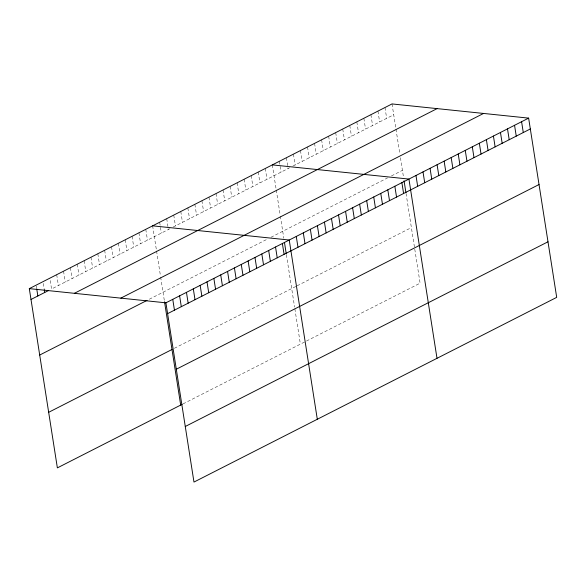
<?xml version="1.0" encoding="UTF-8"?>
<svg xmlns="http://www.w3.org/2000/svg" width="586" height="586" viewBox="0 0 586 586"><rect width="100%" height="100%" fill="white"/><g stroke="black" fill="none" stroke-linecap="round" stroke-linejoin="round"><path stroke-width="0.44" stroke-dasharray="2.93 2.2" d="M169.969 228.701L51.553 289.001L49.854 278.167M173.097 227.112L289.667 167.75M292.795 166.16L393.719 114.768M149.32 299.226L267.861 238.861M270.988 237.271L387.558 177.91M391.47 175.925L402.421 170.343M174.342 348.311L296.384 286.166M297.168 285.763L411.387 227.602M183.044 403.886L420.096 283.177L406.091 193.768M392.027 103.934L395.828 128.239M395.96 129.081L399.916 154.345M400.443 157.715L403.512 177.287M384.98 107.524L386.679 118.357M377.941 111.106L379.64 121.939M370.901 114.695L372.601 125.529M363.862 118.277L365.554 129.11M356.815 121.866L358.515 132.692M349.776 125.448L351.475 136.282M342.737 129.03L344.436 139.864M335.697 132.619L337.39 143.453M328.651 136.201L330.35 147.035M321.611 139.79L323.311 150.624M314.572 143.372L316.272 154.206M307.533 146.961L309.225 157.795M300.486 150.543L302.186 161.377M293.447 154.133L295.146 164.966M286.408 157.715L288.107 168.548M279.368 161.304L281.06 172.138M272.329 164.886L276.131 189.19M276.262 190.032L280.218 215.296M280.35 216.139L283.814 238.238M286.393 254.72L294.59 307.079M294.853 308.763L300.391 344.129M265.282 168.475L266.982 179.309M258.243 172.057L259.942 182.891M251.204 175.646L252.896 186.473M244.164 179.228L245.856 190.062M237.118 182.81L238.817 193.644M230.078 186.399L231.778 197.233M223.039 189.981L224.731 200.815M216 193.57L217.692 204.404M208.953 197.152L210.652 207.986M201.914 200.742L203.613 211.575M194.874 204.324L196.566 215.157M187.835 207.913L189.527 218.746M180.788 211.495L182.488 222.328M173.749 215.084L175.448 225.918M166.71 218.666L168.402 229.5M159.67 222.255L161.362 233.089M152.624 225.837L156.433 250.141M156.565 250.984L160.52 276.248M160.652 277.09L164.388 300.918M145.775 229.324L147.474 240.157M138.926 232.818L140.618 243.651M132.07 236.305L133.769 247.138M125.221 239.791L126.92 250.625M118.372 243.278L120.064 254.112M111.516 246.772L113.215 257.606M104.667 250.259L106.359 261.092M97.818 253.745L99.51 264.579M90.962 257.239L92.661 268.073M84.113 260.726L85.805 271.56M77.257 264.213L78.956 275.046M70.408 267.699L72.107 278.533M63.559 271.193L65.251 282.027M56.703 274.68L58.402 285.514M43.283 283.463L44.272 289.784M36.295 286.049L36.574 287.858"/><path stroke-width="0.88" d="M182.261 404.281L57.369 467.877L29.3 288.634L392.027 103.934L528.631 118.123L556.7 297.366L193.973 482.066L165.904 302.823L528.631 118.123M30.999 299.468L48.506 290.553M74.378 293.315L437.105 108.615M120.826 298.142L483.553 113.442M39.702 355.043L147.042 300.384M167.603 313.656L530.33 128.957M48.667 412.302L171.991 349.505M176.305 369.231L539.032 184.531M185.271 426.491L547.998 241.791M272.329 164.886L408.933 179.074L437.002 358.317M152.624 225.837L289.235 240.026L317.304 419.268M29.3 288.634L165.904 302.823M521.591 121.705L523.283 132.539M514.552 125.294L516.244 136.128M507.505 128.876L509.205 139.71M500.466 132.465L502.165 143.299M493.427 136.047L495.119 146.881M486.387 139.636L488.079 150.47M479.341 143.218L481.04 154.052M472.301 146.808L474.001 157.641M465.262 150.39L466.961 161.223M458.223 153.979L459.915 164.812M451.176 157.561L452.875 168.394M444.137 161.15L445.836 171.984M437.097 164.732L438.797 175.566M430.058 168.321L431.75 179.148M423.011 171.903L424.711 182.737M415.972 175.485L417.672 186.319M404.054 180.752L405.959 192.904M401.893 182.656L403.586 193.49M394.847 186.245L396.546 197.079M387.807 189.827L389.507 200.661M380.768 193.417L382.468 204.25M373.729 196.999L375.421 207.832M366.682 200.588L368.382 211.421M359.643 204.17L361.342 215.003M352.604 207.759L354.303 218.593M345.564 211.341L347.256 222.175M338.525 214.93L340.217 225.764M331.478 218.512L333.178 229.346M324.439 222.101L326.138 232.928M317.4 225.683L319.092 236.517M310.36 229.265L312.052 240.099M303.314 232.854L305.013 243.688M296.274 236.436L297.974 247.27M284.488 242.575L286.254 253.848M282.379 243.512L284.078 254.346M275.53 246.999L277.229 257.833M268.681 250.493L270.373 261.327M261.825 253.98L263.524 264.813M254.976 257.466L256.675 268.3M248.127 260.96L249.819 271.794M241.271 264.447L242.97 275.281M234.422 267.934L236.121 278.768M227.573 271.421L229.265 282.254M220.717 274.915L222.416 285.748M213.868 278.401L215.567 289.235M207.019 281.888L208.711 292.722M200.163 285.382L201.862 296.208M193.314 288.869L195.006 299.702M186.458 292.355L188.157 303.189M179.609 295.842L181.308 306.676M172.76 299.336L174.452 310.17M164.519 301.79L180.693 405.08M44.272 289.784L44.697 292.495M36.72 288.759L37.848 295.981"/></g></svg>
